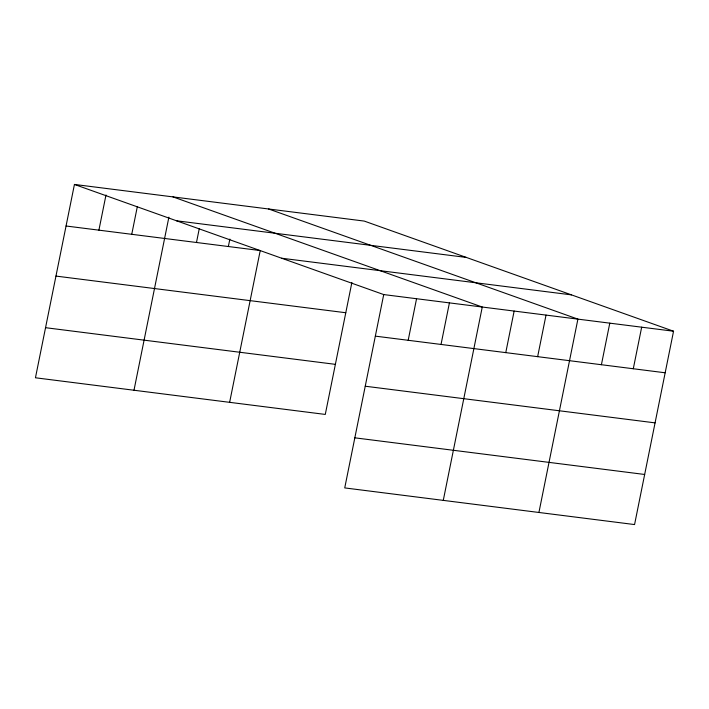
<?xml version="1.0" encoding="UTF-8"?>
<svg xmlns="http://www.w3.org/2000/svg" width="709" height="709" viewBox="0 0 709 709"><rect width="100%" height="100%" fill="white"/><g stroke="black" fill="none" stroke-linecap="round" stroke-linejoin="round"><path stroke-width="1.06" d="M74.436 184.437L383.72 294.572L344.734 487.916L634.564 524.563L673.55 331.218L364.266 221.084L74.436 184.437L35.45 377.782L325.28 414.428L351.886 282.474M98.905 230.15L105.995 194.984M131.75 234.307L137.333 206.603M133.992 390.242L168.893 217.149M196.482 242.496L199.273 228.635M228.36 246.528L229.867 239.066M229.636 402.34L260.238 250.552L66.052 226.003M408.189 340.285L416.564 298.719M441.033 344.441L449.417 302.876M443.276 500.377L482.262 307.032L172.978 196.898M505.765 352.63L514.14 311.065M537.644 356.654L546.027 315.088M538.92 512.465L577.906 319.121L268.622 208.987M601.409 364.718L609.784 323.153M633.288 368.751L641.672 327.186M176.497 220.783L466.327 257.429M281.659 258.227L571.489 294.873M383.72 294.572L673.55 331.218M55.958 276.085L345.788 312.74M375.336 336.137L665.166 372.783M45.553 327.691L335.384 364.346M365.241 386.219L655.072 422.874M354.837 437.825L644.667 474.472"/></g></svg>
